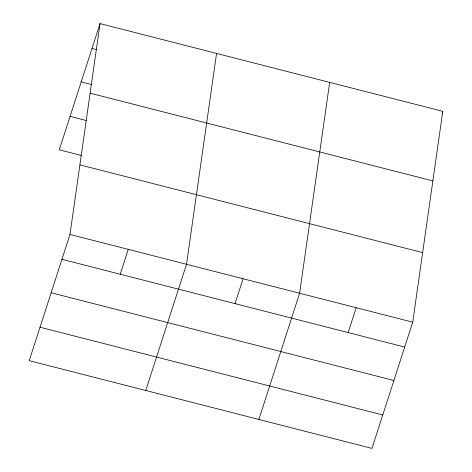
<?xml version="1.0" encoding="UTF-8"?>
<svg xmlns="http://www.w3.org/2000/svg" width="472" height="472" viewBox="0 0 472 472"><rect width="100%" height="100%" fill="white"/><g stroke="black" fill="none" stroke-linecap="round" stroke-linejoin="round"><path stroke-width="0.71" d="M69.986 234.454L100.04 23.6L442.783 111.333L412.729 322.181L371.96 448.4L29.217 360.667L69.986 234.454L412.729 322.181M216.571 53.43L186.517 264.279L145.754 390.497M329.674 82.382L299.62 293.23L258.857 419.449M100.04 23.6L59.271 149.819L81.302 155.453M120.218 274.232L128.254 249.363M235.038 303.62L243.068 278.757M348.141 332.571L356.177 307.709M442.111 113.404L442.783 111.333M92.01 48.468L96.27 49.56M81.208 81.91L91.863 84.641M90.123 93.179L432.865 180.912M70.074 116.372L86.417 120.555M79.904 164.87L422.647 252.603M61.956 259.317L404.693 347.05M51.153 292.764L393.89 380.497M40.02 327.226L382.762 414.953"/></g></svg>
